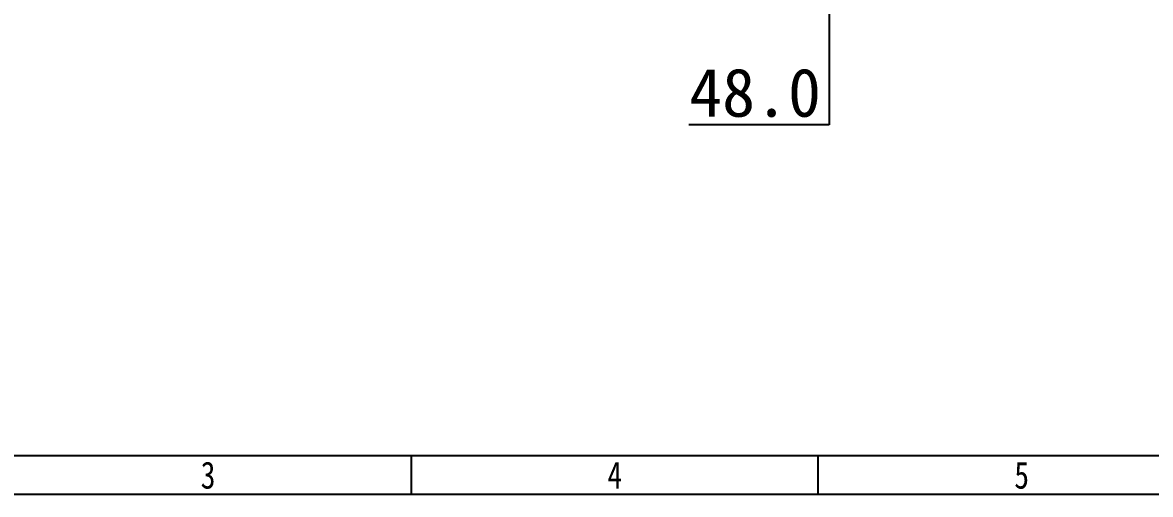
# Model space of a CAD drawing. Header units: millimetres. Extents: x 4086 to 8318, y 123 to 1549.
# Drawn here: x 6817 to 7516, y 123 to 416 of the extents above; entities that cross this region are included whole.
import ezdxf
from ezdxf.enums import TextEntityAlignment as Align

# ---------------------------------------------------------------- set-up
doc = ezdxf.new("R2010")
doc.units = ezdxf.units.MM
doc.layers.add('尺寸', color=3, linetype='Continuous')
doc.styles.get("Standard").update_dxf_attribs({"font": 'simsun.ttc'})
doc.dimstyles.get("Standard").update_dxf_attribs({"dimscale": 6, "dimtxt": 5, "dimasz": 3, "dimexe": 0.18, "dimexo": 0.0625, "dimgap": 0.8, "dimtad": 1, "dimtoh": 1, "dimdec": 1, "dimzin": 0, "dimdsep": 46, "dimtxsty": 'Standard', "dimcen": 0.09, "dimclrd": 256, "dimclre": 256, "dimclrt": 256, "dimadec": 0, "dimazin": 2, "dimtfac": 1, "dimtdec": 1, "dimtofl": 0, "dimtmove": 0, "dimatfit": 3, "dimfxl": 0, "dimtolj": 1, "dimtzin": 0, "dimarcsym": 0})

# ---------------------------------------------------------------- blocks, each defined once
blk = doc.blocks.new('3')
at = {"color": 2}
for p, q in [((7058.12, 123.22), (7058.12, 147.22)), ((7310.12, 123.22), (7310.12, 147.22))]:
    blk.add_line(p, q, dxfattribs=at)
for points in [[(6302.12, 123.22), (6302.12, 1548.82), (8318.12, 1548.82), (8318.12, 123.22)], [(6422.12, 147.22), (6422.12, 1524.82), (8294.12, 1524.82), (8294.12, 147.22)]]:
    blk.add_lwpolyline(points, close=True, dxfattribs=at)
at = {"color": 2, "width": 0.8}
for s, p in [('3', (6932.12, 135.22)), ('4', (7184.12, 135.22)), ('5', (7436.12, 135.22))]:
    blk.add_text(s, height=16.8, dxfattribs=at).set_placement(p, align=Align.MIDDLE_CENTER)
for tag, height, p in [('整机外形图', 19.2, (7909.61, 256.24)), ('当前页', 12, (8078.12, 207.22)), ('总页数', 12, (8222.12, 207.22))]:
    blk.add_attdef(tag, text='', height=height, dxfattribs=at).set_placement(p, align=Align.MIDDLE)
at = {"color": 7, "width": 0.8}
for tag, height, p in [('编号', 19.2, (8153.31, 252.27)), ('比例', 12, (7958.12, 171.22))]:
    blk.add_attdef(tag, text='', height=height, dxfattribs=at).set_placement(p, align=Align.MIDDLE)
blk = doc.blocks.new('*D107')
at = {"layer": 'Defpoints', "color": 0}
for p in [(7203.6, 480.46), (7316.85, 480.46), (7188.77, 432.46)]:
    blk.add_point(p, dxfattribs=at)
at = {"layer": '尺寸', "lineweight": -2}
for p, q in [((7203.97, 480.46), (7317.93, 480.46)), ((7316.85, 450.46), (7316.85, 462.46)), ((7189.15, 432.46), (7317.93, 432.46)), ((7316.85, 432.46), (7316.85, 352.18)), ((7316.85, 352.18), (7229.92, 352.18))]:
    blk.add_line(p, q, dxfattribs=at)
at = {"layer": '尺寸'}
for points in [[(7319.85, 462.46), (7313.85, 462.46), (7316.85, 480.46)], [(7313.85, 450.46), (7319.85, 450.46), (7316.85, 432.46)]]:
    blk.add_solid(points, dxfattribs=at)
at = {"layer": '尺寸', "insert": (7270.99, 371.98), "char_height": 30, "attachment_point": 5}
blk.add_mtext('\\A1;48.0', dxfattribs=at)

msp = doc.modelspace()

# ---------------------------------------------------------------- block references
msp.add_blockref('3', (0, 0))

# ---------------------------------------------------------------- dimensions: what is measured, and where the dimension line sits
at = {"layer": '尺寸'}
dim = msp.add_linear_dim(base=(7316.85, 480.46), p1=(7188.77, 432.46), p2=(7203.6, 480.46), angle=90, dimstyle='Standard', dxfattribs=at)
dim.commit()
dim.dimension.update_dxf_attribs({"geometry": '*D107', "text_midpoint": (7270.99, 352.18), "dimtype": 160})

doc.saveas('drawing.dxf')
